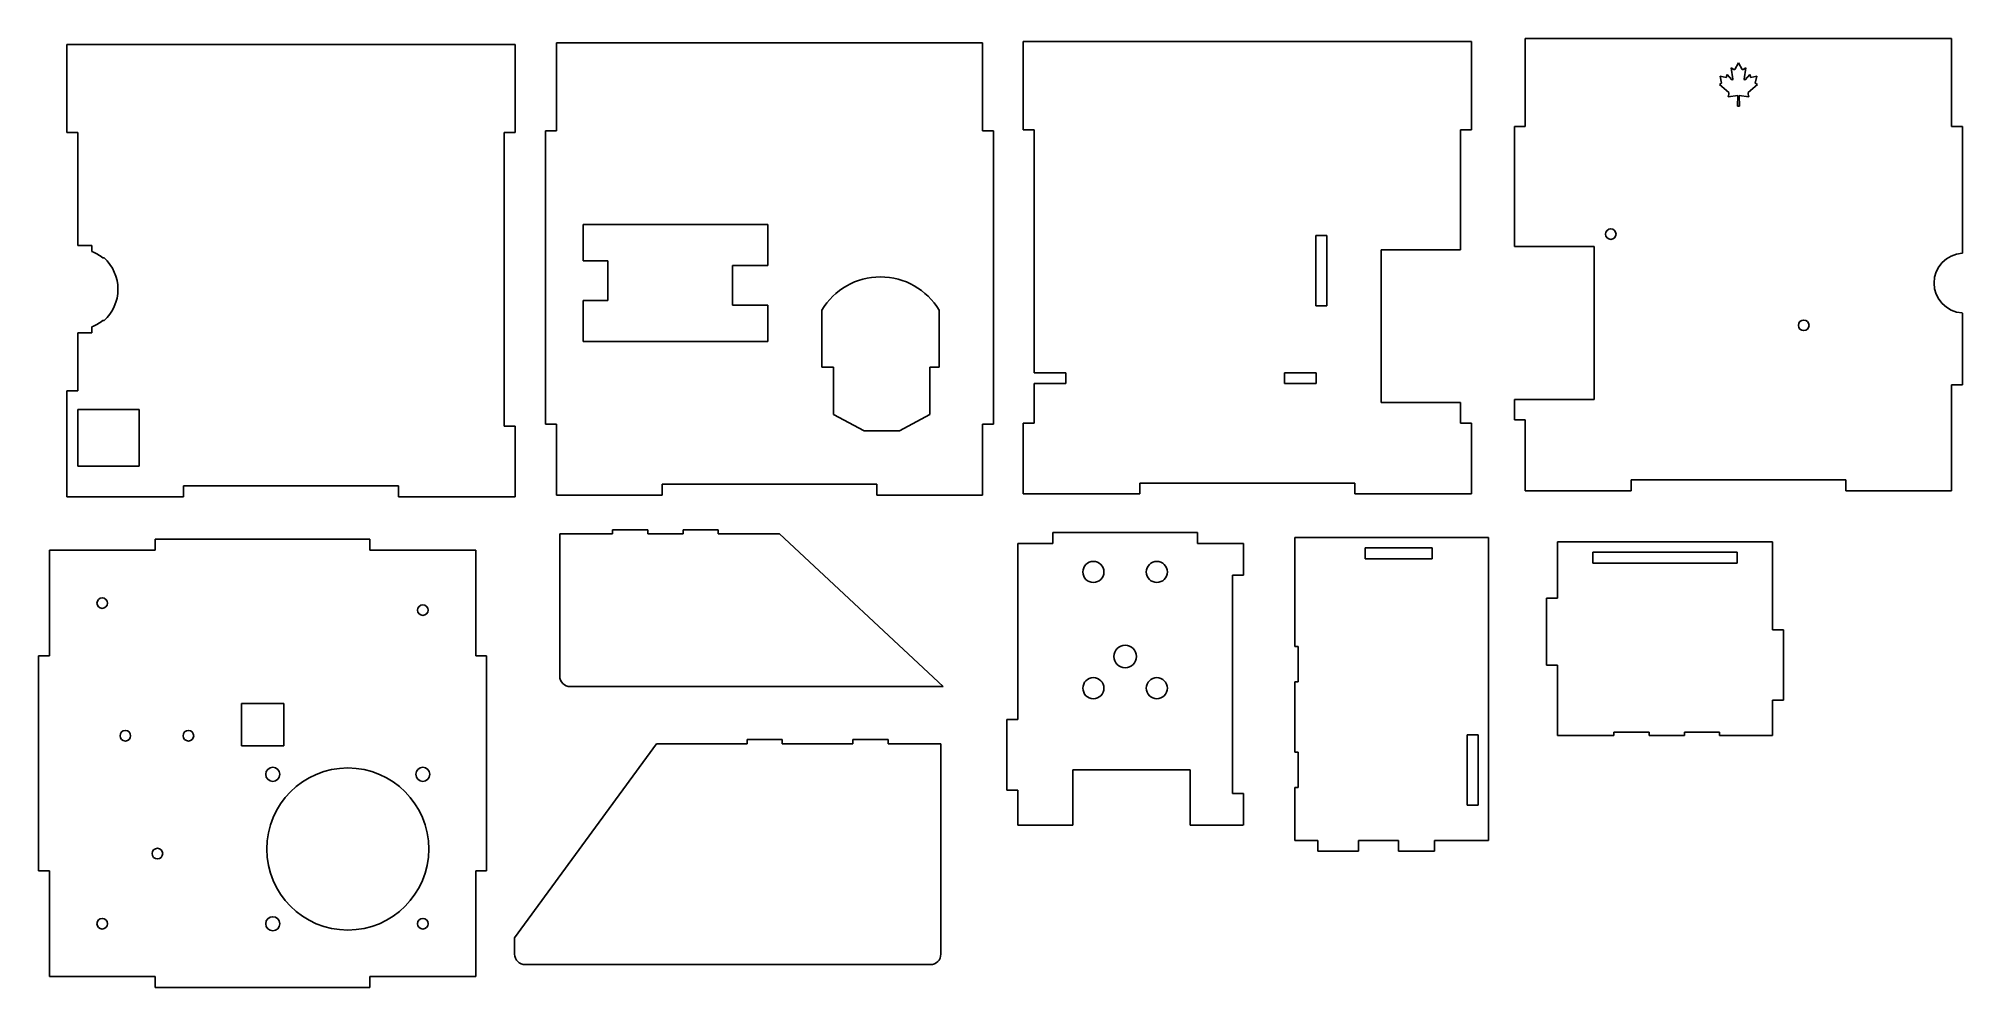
# Model space of a CAD drawing. Header units: millimetres. Extents: x 31 to 577, y -140 to 130.
import ezdxf

# ---------------------------------------------------------------- set-up
doc = ezdxf.new("R2010")
doc.units = ezdxf.units.MM
for name, color, linetype, true_color in [('fab_bottom', 7, 'Continuous', 0xc2ced6), ('fab_insert', 7, 'Continuous', 0x2d9d39), ('fab_top', 7, 'Continuous', 0x1cd582)]:
    doc.layers.add(name, color=color, linetype=linetype, true_color=true_color)
doc.layers.add('fab_front', color=4, linetype='Continuous')

msp = doc.modelspace()

# ---------------------------------------------------------------- linework, layer by layer
at = {"color": 1}
for p, q in [((511.84, 117.95), (511.31, 121.14)), ((511.31, 121.14), (512.12, 120.7)), ((512.12, 120.7), (512.35, 120.7)), ((512.35, 120.7), (513.42, 122.63)), ((514.49, 120.7), (513.42, 122.63)), ((514.72, 120.7), (514.49, 120.7)), ((515.53, 121.14), (514.72, 120.7)), ((515.01, 117.95), (515.53, 121.14)), ((508.03, 116.44), (508.64, 116.86)), ((510.69, 114.14), (508.03, 116.44)), ((508.64, 116.86), (508.25, 118.77)), ((508.25, 118.77), (509.89, 118.42)), ((509.89, 118.42), (510.21, 119.24)), ((510.21, 119.24), (511.51, 117.81)), ((511.51, 117.81), (511.72, 117.81)), ((511.72, 117.81), (511.84, 117.95)), ((515.13, 117.81), (515.01, 117.95)), ((515.33, 117.81), (515.13, 117.81)), ((516.63, 119.24), (515.33, 117.81)), ((516.16, 114.14), (518.82, 116.44)), ((516.96, 118.42), (516.63, 119.24)), ((518.59, 118.77), (516.96, 118.42)), ((518.2, 116.86), (518.59, 118.77)), ((518.82, 116.44), (518.2, 116.86)), ((510.49, 112.97), (510.69, 113.74)), ((513.26, 113.33), (510.49, 112.97)), ((510.69, 113.74), (510.69, 114.14)), ((513.13, 110.26), (513.26, 113.33)), ((513.42, 110.26), (513.13, 110.26)), ((513.42, 110.26), (513.42, 110.26)), ((513.42, 110.26), (513.42, 110.26)), ((513.42, 110.26), (513.72, 110.26)), ((513.72, 110.26), (513.58, 113.33)), ((513.58, 113.33), (516.36, 112.97)), ((516.16, 113.74), (516.16, 114.14)), ((516.36, 112.97), (516.16, 113.74))]:
    msp.add_line(p, q, dxfattribs=at)
at = {"color": 3}
for p, q in [((223.83, -11.04), (241.24, -11.04)), ((286.85, -54.44), (285.88, -54.44)), ((232.01, -70.66), (206.3, -70.66)), ((232.01, -70.66), (207.04, -70.66)), ((166.01, -125.73), (166.01, -125.73))]:
    msp.add_line(p, q, dxfattribs=at)
at = {"layer": 'fab_bottom', "color": 3}
for p, q in [((33.97, -45.73), (33.97, -15.73)), ((63.97, -15.73), (33.97, -15.73)), ((63.97, -12.63), (63.97, -15.73)), ((124.97, -12.63), (63.97, -12.63)), ((124.97, -15.73), (124.97, -12.63)), ((154.97, -15.73), (124.97, -15.73)), ((154.97, -15.73), (154.97, -45.73)), ((30.87, -45.73), (30.87, -106.73)), ((33.97, -45.73), (30.87, -45.73)), ((158.07, -45.73), (154.97, -45.73)), ((158.07, -106.73), (158.07, -45.73)), ((30.87, -106.73), (33.97, -106.73)), ((33.97, -136.73), (33.97, -106.73)), ((154.97, -106.73), (154.97, -136.73)), ((154.97, -106.73), (158.07, -106.73)), ((63.97, -136.73), (33.97, -136.73)), ((63.97, -136.73), (63.97, -139.83)), ((63.97, -139.83), (124.97, -139.83)), ((124.97, -139.83), (124.97, -136.73)), ((154.97, -136.73), (124.97, -136.73))]:
    msp.add_line(p, q, dxfattribs=at)
at = {"layer": 'fab_bottom', "color": 3, "extrusion": (0, 0, -1)}
for p, q in [((88.47, -59.23), (88.47, -71.23)), ((100.47, -59.23), (88.47, -59.23)), ((100.47, -71.23), (100.47, -59.23)), ((88.47, -71.23), (100.47, -71.23))]:
    msp.add_line(p, q, dxfattribs=at)
at = {"layer": 'fab_bottom', "color": 3}
for centre, radius in [((48.97, -30.73), 1.5), ((139.97, -32.73), 1.5), ((55.52, -68.38), 1.5), ((73.42, -68.38), 1.5), ((97.37, -79.33), 2), ((118.67, -100.53), 23), ((139.97, -79.33), 2), ((64.62, -101.83), 1.5), ((97.37, -121.73), 2), ((48.97, -121.73), 1.5), ((139.97, -121.73), 1.5)]:
    msp.add_circle(centre, radius, dxfattribs=at)
at = {"layer": 'fab_front', "color": 3}
for p, q in [((166.14, 127.78), (38.94, 127.78)), ((38.94, 102.78), (38.94, 127.78)), ((166.14, 102.78), (166.14, 127.78)), ((177.87, 128.27), (177.87, 103.27)), ((298.87, 128.27), (177.87, 128.27)), ((298.87, 103.27), (298.87, 128.27)), ((310.42, 103.6), (310.42, 128.6)), ((437.62, 128.6), (310.42, 128.6)), ((437.62, 103.6), (437.62, 128.6)), ((452.92, 129.5), (452.92, 104.5)), ((573.92, 129.5), (452.92, 129.5)), ((573.92, 104.5), (573.92, 129.5)), ((449.82, 70.44), (449.82, 104.5)), ((452.92, 104.5), (449.82, 104.5)), ((577.02, 104.5), (573.92, 104.5)), ((577.02, 104.5), (577.02, 68.56)), ((38.94, 102.78), (42.04, 102.78)), ((42.04, 102.78), (42.04, 70.78)), ((163.04, 19.51), (163.04, 102.78)), ((163.04, 102.78), (166.14, 102.78)), ((174.77, 20), (174.77, 103.27)), ((177.87, 103.27), (174.77, 103.27)), ((301.97, 103.27), (298.87, 103.27)), ((301.97, 20), (301.97, 103.27)), ((310.42, 103.6), (313.52, 103.6)), ((313.52, 103.6), (313.52, 34.65)), ((434.52, 103.6), (437.62, 103.6)), ((434.52, 69.54), (434.52, 103.6)), ((237.87, 76.69), (185.47, 76.69)), ((185.47, 76.69), (185.47, 66.43)), ((237.87, 76.69), (237.87, 65.11)), ((393.47, 73.6), (396.57, 73.6)), ((393.47, 53.6), (393.47, 73.6)), ((396.57, 73.6), (396.57, 53.6)), ((46.04, 70.78), (42.04, 70.78)), ((46.04, 69.01), (46.04, 70.78)), ((49.5, 67.28), (49.09, 67.28)), ((185.47, 66.43), (192.47, 66.43)), ((192.47, 66.43), (192.47, 55.11)), ((434.52, 69.54), (411.96, 69.54)), ((411.96, 69.54), (411.96, 26.17)), ((449.82, 70.44), (472.45, 70.44)), ((472.45, 70.44), (472.45, 27.08)), ((577.02, 68.56), (576.92, 68.56)), ((227.87, 53.8), (227.87, 65.11)), ((237.87, 65.11), (227.87, 65.11)), ((185.47, 55.11), (185.47, 43.54)), ((192.47, 55.11), (185.47, 55.11)), ((49.09, 49.43), (49.5, 49.43)), ((237.87, 53.8), (227.87, 53.8)), ((237.87, 53.8), (237.87, 43.54)), ((253.2, 52.38), (253.2, 36.22)), ((286.54, 36.22), (286.54, 52.38)), ((396.57, 53.6), (393.47, 53.6)), ((577.02, 51.59), (576.92, 51.59)), ((577.02, 51.59), (577.02, 31.23)), ((42.04, 45.93), (42.04, 29.51)), ((42.04, 45.93), (46.04, 45.93)), ((46.04, 45.93), (46.04, 47.7)), ((185.47, 43.54), (237.87, 43.54)), ((253.2, 36.22), (256.51, 36.22)), ((256.51, 36.22), (256.51, 22.81)), ((283.85, 22.76), (283.85, 36.22)), ((283.85, 36.22), (286.54, 36.22)), ((313.52, 34.65), (322.52, 34.65)), ((322.52, 34.65), (322.52, 31.55)), ((384.52, 31.55), (384.52, 34.65)), ((384.52, 34.65), (393.52, 34.65)), ((393.52, 34.65), (393.52, 31.55)), ((38.94, -0.59), (38.94, 29.51)), ((38.94, 29.51), (42.04, 29.51)), ((313.52, 31.55), (313.52, 20.33)), ((322.52, 31.55), (313.52, 31.55)), ((393.52, 31.55), (384.52, 31.55)), ((573.92, 1.13), (573.92, 31.23)), ((573.92, 31.23), (577.02, 31.23)), ((59.49, 24.25), (42.04, 24.25)), ((42.04, 8.16), (42.04, 24.25)), ((59.49, 8.16), (59.49, 24.25)), ((256.51, 22.81), (265.23, 18.17)), ((275.23, 18.17), (283.85, 22.76)), ((411.96, 26.17), (434.52, 26.17)), ((434.52, 20.33), (434.52, 26.17)), ((449.82, 21.23), (449.82, 27.08)), ((472.45, 27.08), (449.82, 27.08)), ((166.14, 19.51), (163.04, 19.51)), ((166.14, -0.59), (166.14, 19.51)), ((174.77, 20), (177.87, 20)), ((177.87, 20), (177.87, -0.1)), ((265.23, 18.17), (275.23, 18.17)), ((298.87, -0.1), (298.87, 20)), ((298.87, 20), (301.97, 20)), ((313.52, 20.33), (310.42, 20.33)), ((310.42, 0.23), (310.42, 20.33)), ((437.62, 20.33), (434.52, 20.33)), ((437.62, 0.23), (437.62, 20.33)), ((449.82, 21.23), (452.92, 21.23)), ((452.92, 21.23), (452.92, 1.13)), ((42.04, 8.16), (59.49, 8.16)), ((72.04, 2.51), (133.04, 2.51)), ((72.04, -0.59), (72.04, 2.51)), ((133.04, 2.51), (133.04, -0.59)), ((207.87, -0.1), (207.87, 3)), ((207.87, 3), (268.87, 3)), ((268.87, 3), (268.87, -0.1)), ((310.42, 0.23), (343.52, 0.23)), ((343.52, 0.23), (343.52, 3.33)), ((343.52, 3.33), (404.52, 3.33)), ((404.52, 3.33), (404.52, 0.23)), ((404.52, 0.23), (437.62, 0.23)), ((452.92, 1.13), (482.92, 1.13)), ((482.92, 1.13), (482.92, 4.23)), ((482.92, 4.23), (543.92, 4.23)), ((543.92, 4.23), (543.92, 1.13)), ((543.92, 1.13), (573.92, 1.13)), ((38.94, -0.59), (72.04, -0.59)), ((133.04, -0.59), (166.14, -0.59)), ((177.87, -0.1), (207.87, -0.1)), ((268.87, -0.1), (298.87, -0.1))]:
    msp.add_line(p, q, dxfattribs=at)
for centre in [(477.18, 73.98), (531.95, 48.08)]:
    msp.add_circle(centre, 1.5, dxfattribs=at)
for centre, radius, start, end in [((42.04, 58.35), 11.38, 51.7013, 69.4185), ((41.29, 58.35), 12.13, 312.5756, 47.4244), ((577.45, 60.08), 8.5, 93.5394, 266.4606), ((269.87, 42.43), 19.41, 30.8421, 149.1579), ((42.04, 58.35), 11.38, 290.5815, 308.2987)]:
    msp.add_arc(centre, radius, start, end, dxfattribs=at)
at = {"layer": 'fab_insert', "color": 3}
for p, q in [((359.82, -10.69), (318.82, -10.69)), ((318.82, -10.69), (318.82, -13.79)), ((359.82, -13.79), (359.82, -10.69)), ((318.82, -13.79), (308.82, -13.79)), ((308.82, -13.79), (308.82, -63.79)), ((372.92, -13.79), (359.82, -13.79)), ((372.92, -13.79), (372.92, -22.79)), ((387.45, -43.08), (387.45, -12.08)), ((387.45, -12.08), (442.45, -12.08)), ((407.45, -18.13), (407.45, -15.03)), ((407.45, -15.03), (426.45, -15.03)), ((426.45, -15.03), (426.45, -18.13)), ((442.45, -12.08), (442.45, -98.08)), ((462.06, -13.32), (523.06, -13.32)), ((462.06, -29.32), (462.06, -13.32)), ((472.06, -19.37), (472.06, -16.27)), ((472.06, -16.27), (513.06, -16.27)), ((513.06, -19.37), (513.06, -16.27)), ((523.06, -13.32), (523.06, -38.32)), ((426.45, -18.13), (407.45, -18.13)), ((513.06, -19.37), (472.06, -19.37)), ((372.92, -22.79), (369.82, -22.79)), ((369.82, -22.79), (369.82, -84.79)), ((462.06, -29.32), (458.96, -29.32)), ((458.96, -48.32), (458.96, -29.32)), ((387.45, -43.08), (388.45, -43.08)), ((388.45, -43.08), (388.45, -53.08)), ((523.06, -38.32), (526.16, -38.32)), ((526.16, -38.32), (526.16, -58.32)), ((458.96, -48.32), (462.06, -48.32)), ((462.06, -68.32), (462.06, -48.32)), ((388.45, -53.08), (387.45, -53.08)), ((387.45, -73.08), (387.45, -53.08)), ((523.06, -58.32), (526.16, -58.32)), ((523.06, -58.32), (523.06, -68.32)), ((308.82, -63.79), (305.72, -63.79)), ((305.72, -63.79), (305.72, -83.79)), ((436.4, -68.08), (439.5, -68.08)), ((436.4, -88.08), (436.4, -68.08)), ((439.5, -68.08), (439.5, -88.08)), ((478.06, -68.32), (462.06, -68.32)), ((478.06, -67.32), (478.06, -68.32)), ((488.06, -67.32), (478.06, -67.32)), ((488.06, -68.32), (488.06, -67.32)), ((498.06, -68.32), (488.06, -68.32)), ((508.06, -67.32), (498.06, -67.32)), ((498.06, -67.32), (498.06, -68.32)), ((508.06, -68.32), (508.06, -67.32)), ((523.06, -68.32), (508.06, -68.32)), ((387.45, -73.08), (388.45, -73.08)), ((388.45, -73.08), (388.45, -83.08)), ((324.46, -78.09), (357.79, -78.09)), ((324.46, -93.79), (324.46, -78.09)), ((357.79, -78.09), (357.79, -93.79)), ((305.72, -83.79), (308.82, -83.79)), ((308.82, -83.79), (308.82, -93.79)), ((369.82, -84.79), (372.92, -84.79)), ((372.92, -84.79), (372.92, -93.79)), ((388.45, -83.08), (387.45, -83.08)), ((387.45, -98.08), (387.45, -83.08)), ((439.5, -88.08), (436.4, -88.08)), ((308.82, -93.79), (324.46, -93.79)), ((372.82, -93.79), (357.79, -93.79)), ((387.45, -98.08), (394.03, -98.08)), ((394.03, -98.08), (394.03, -101.18)), ((405.6, -98.08), (416.92, -98.08)), ((405.6, -101.18), (405.6, -98.08)), ((416.92, -98.08), (416.92, -101.18)), ((427.18, -98.08), (442.45, -98.08)), ((427.18, -101.18), (427.18, -98.08)), ((394.03, -101.18), (405.6, -101.18)), ((416.92, -101.18), (427.18, -101.18))]:
    msp.add_line(p, q, dxfattribs=at)
for centre, radius in [((330.32, -21.89), 3), ((348.32, -21.89), 3), ((339.32, -45.89), 3.2), ((330.32, -54.89), 3), ((348.32, -54.89), 3)]:
    msp.add_circle(centre, radius, dxfattribs=at)
at = {"layer": 'fab_top', "color": 3}
for p, q in [((193.83, -11.04), (193.83, -9.94)), ((193.83, -9.94), (203.83, -9.94)), ((203.83, -9.94), (203.83, -11.04)), ((213.83, -9.94), (223.83, -9.94)), ((213.83, -11.04), (213.83, -9.94)), ((223.83, -9.94), (223.83, -11.04)), ((178.83, -51.44), (178.83, -11.04)), ((178.83, -11.04), (193.83, -11.04)), ((203.83, -11.04), (213.83, -11.04)), ((223.83, -11.04), (239.57, -11.04)), ((287.65, -54.44), (241.24, -11.04)), ((287.65, -54.44), (181.83, -54.44)), ((206.3, -70.66), (166.01, -125.73)), ((207.04, -70.66), (232.01, -70.66)), ((232.01, -70.66), (232.01, -69.46)), ((232.01, -69.46), (242.01, -69.46)), ((242.01, -69.46), (242.01, -70.66)), ((242.01, -70.66), (262.01, -70.66)), ((262.01, -70.66), (262.01, -69.46)), ((262.01, -69.46), (272.01, -69.46)), ((272.01, -69.46), (272.01, -70.66)), ((272.01, -70.66), (287.01, -70.66)), ((287.01, -70.66), (287.01, -130.35)), ((166.01, -130.35), (166.01, -125.73)), ((284.01, -133.35), (169.01, -133.35))]:
    msp.add_line(p, q, dxfattribs=at)
for centre, start, end in [((181.83, -51.44), 180, 270), ((169.01, -130.35), 180, 270), ((284.01, -130.35), 270, 0)]:
    msp.add_arc(centre, 3, start, end, dxfattribs=at)

doc.saveas('drawing.dxf')
